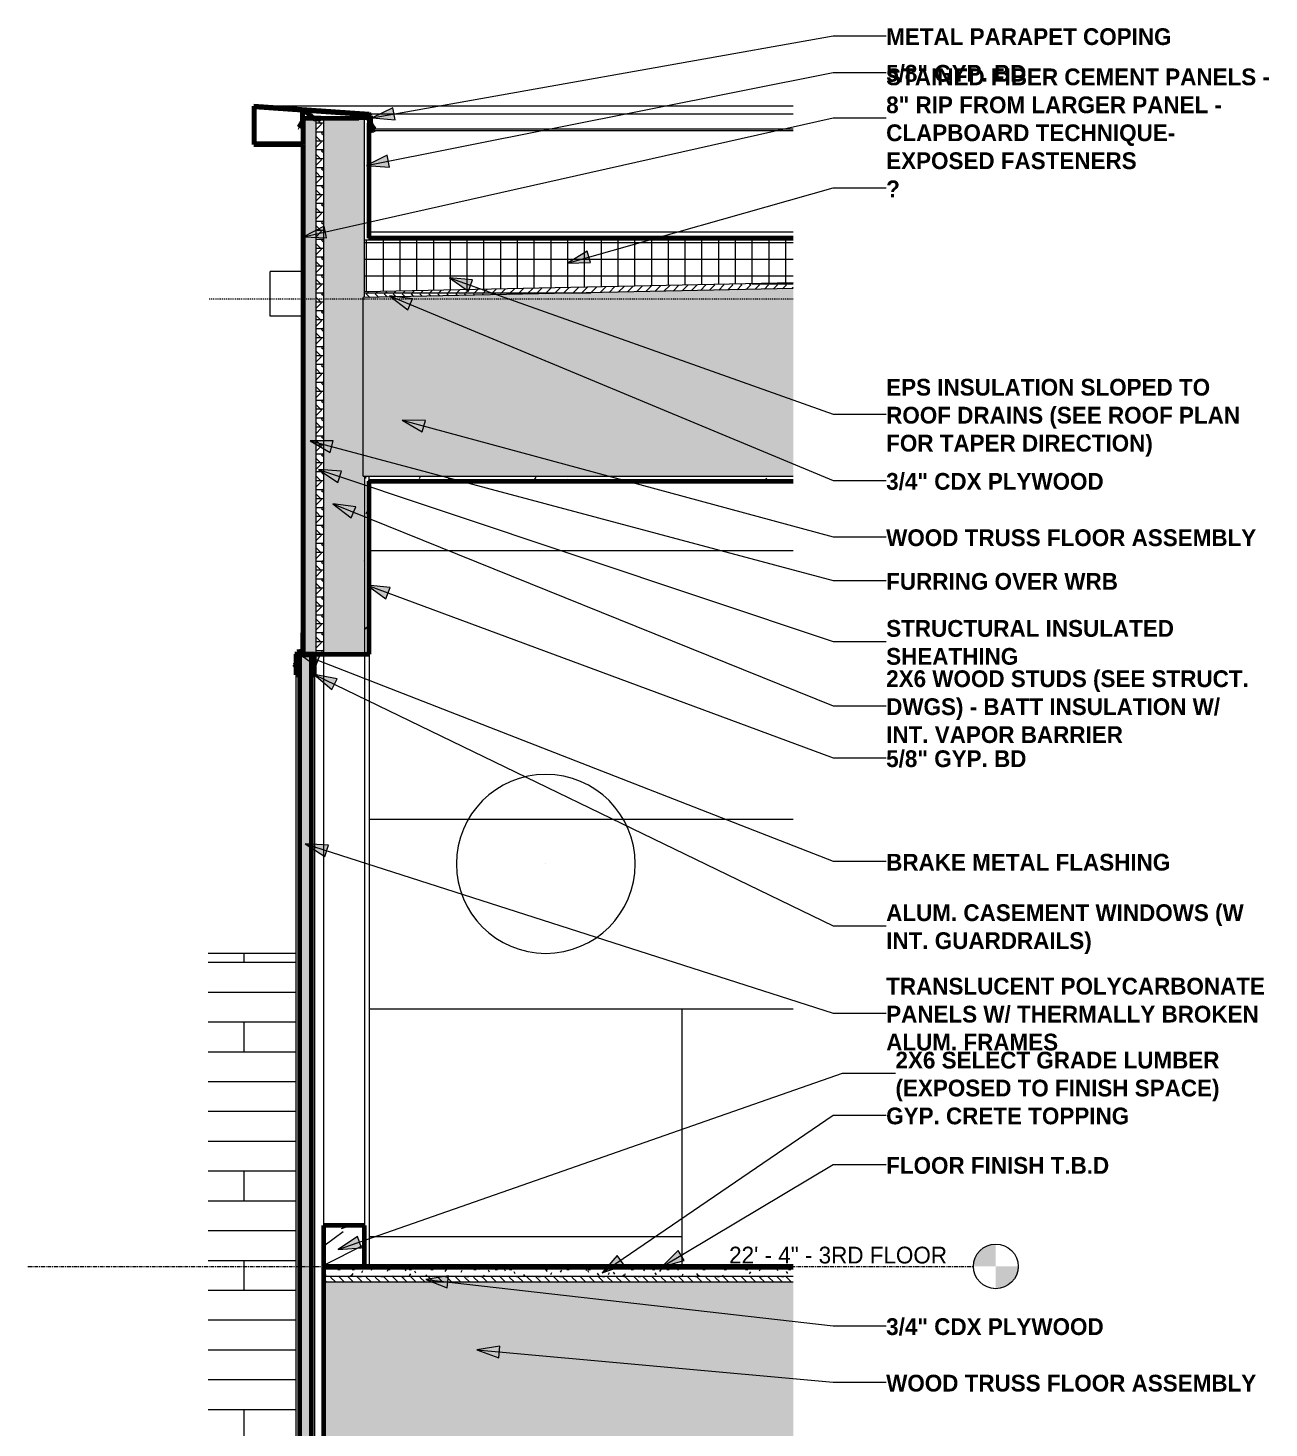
# Model space of a CAD drawing. Header units: inches. Extents: x -3449 to -2631, y -208 to 451.
# Drawn here: x -3126.7 to -2960.2, y 246.3 to 434.2 of the extents above; entities that cross this region are included whole.
import ezdxf

# ---------------------------------------------------------------- set-up
doc = ezdxf.new("R2010")
doc.units = ezdxf.units.IN
doc.header["$MEASUREMENT"] = 0
doc.linetypes.add('Aligning Line 1_8_', pattern=[0.25, 0.125, -0.125])
doc.linetypes.add('Grid Line 1_2_', pattern=[0.875, 0.5, -0.125, 0.125, -0.125])
for name, color, linetype, lineweight in [('0-2', 135, 'Continuous', 9), ('0-4', 50, 'Continuous', 5), ('0-5', 55, 'Continuous', 18), ('A-FLOR-1', 8, 'Continuous', 5), ('A-FLOR-4', 192, 'Continuous', 70), ('A-FLOR-6', 21, 'Continuous', 5), ('A-FLOR-LEVL', 51, 'Continuous', 9), ('A-FLOR-LEVL-1', 51, 'Grid Line 1_2_', 9), ('A-FLOR-MCUT', 51, 'Continuous', 18), ('A-FLOR-PATT-1', 8, 'Continuous', 9), ('A-GENM-1', 135, 'Continuous', 9), ('A-GLAZ-CWMG', 51, 'Continuous', 9), ('A-GLAZ-CWMG-1', 135, 'Continuous', 9), ('A-GLAZ-CWMG-2', 51, 'Continuous', 70), ('A-GLAZ-CWMG-3', 247, 'Continuous', 9), ('A-ROOF', 132, 'Continuous', 18), ('A-ROOF-1', 21, 'Continuous', 5), ('A-ROOF-2', 252, 'Continuous', 18), ('A-ROOF-3', 132, 'Continuous', 70), ('A-ROOF-PATT-1', 132, 'Continuous', 9), ('A-WALL', 113, 'Continuous', 18), ('A-WALL-1', 55, 'Continuous', 18), ('A-WALL-2', 254, 'Continuous', 5), ('A-WALL-3', 8, 'Continuous', 5), ('A-WALL-5', 9, 'Continuous', 9), ('A-WALL-6', 27, 'Continuous', 18), ('A-WALL-7', 113, 'Continuous', 70), ('A-WALL-PATT-1', 135, 'Continuous', 9), ('A-WALL-PATT-2', 111, 'Continuous', 9), ('E-LITE-EQPM-1', 135, 'Continuous', 9), ('G-ANNO-SYMB', 111, 'Aligning Line 1_8_', 9), ('G-ANNO-TEXT', 231, 'Continuous', 9), ('Q-CASE-1', 135, 'Continuous', 9)]:
    doc.layers.add(name, color=color, linetype=linetype, lineweight=lineweight)
doc.styles.add('Century Gothic', font='ufonts.com_century-gothic.ttf', dxfattribs={"height": 2.25})
doc.styles.add('Century Gothic_B', font='GOTHICB.TTF', dxfattribs={"height": 2.25})
pattern_1 = [(0, (-1935.9931, 146.633), (0, 1.2), []), (315, (-1935.9931, 146.633), (1.1992531, 0), [1.696, -1.696]), (45, (-1935.9931, 146.633), (1.1992531, 0), [1.696, -1.696])]
pattern_2 = [(161.57, (-1935.87313, 146.753), (-0.960383694, -0.00039918), [0, -6.83, 0.758, 0]), (18.43, (-1936.11313, 146.753), (-0.960383694, 0.00039918), [0, -6.83, 0.758, 0]), (108.43, (-1935.87313, 146.753), (0.47951018, -2.4005264), [2.276, -5.312]), (71.57, (-1936.11313, 146.753), (0.47951018, 2.4005264), [2.276, -5.312])]
pattern_3 = [(0, (-1935.9931, 146.633), (7.68, 1.92), [0.317, -5.443, 0.317, -5.443, -30.72]), (0, (-1935.9931, 146.633), (7.68, 1.92), [-11.52, 0.317, -11.203, 0.317, -5.443, -13.44]), (0, (-1935.9931, 146.633), (7.68, 1.92), [-28.8, 0.317, -3.523, 0.317, -9.283]), (120, (-1933.1131, 147.593), (-5.5027688, 5.691075), [0.317, -5.443, 0.317, -5.443, -30.72]), (120, (-1933.1131, 147.593), (-5.5027688, 5.691075), [-11.52, 0.317, -11.203, 0.317, -5.443, -13.44]), (120, (-1933.1131, 147.593), (-5.5027688, 5.691075), [-28.8, 0.317, -3.523, 0.317, -9.283]), (240, (-1932.1531, 151.433), (-2.1772312, -7.611075), [0.317, -5.443, 0.317, -5.443, -30.72]), (240, (-1932.1531, 151.433), (-2.1772312, -7.611075), [-11.52, 0.317, -11.203, 0.317, -5.443, -13.44]), (240, (-1932.1531, 151.433), (-2.1772312, -7.611075), [-28.8, 0.317, -3.523, 0.317, -9.283])]
pattern_4 = [(0, (-1935.9931, 146.633), (0, 2.25), []), (90, (-1935.9931, 146.633), (-2.25, 1e-16), [])]

# ---------------------------------------------------------------- blocks, each defined once
blk = doc.blocks.new('OD_CW_Base Cabinet - OD_CW_Base Cabinet-1985825-BUILDING SECTION - EAST_WEST - LOOKING SOUTH - Callout 1')
at = {"layer": 'Q-CASE-1'}
for p, q in [((-12067.71, 170.5), (-12109.71, 170.5)), ((-12109.71, 140), (-12067.71, 140))]:
    blk.add_line(p, q, dxfattribs=at)
blk = doc.blocks.new('OD_CW_Base Cabinet - OD_CW_Base Cabinet-1985826-BUILDING SECTION - EAST_WEST - LOOKING SOUTH - Callout 1')
at = {"layer": 'Q-CASE-1'}
for p in [(-12067.71, 136), (-12052.79, 170.5)]:
    blk.add_line(p, (-12067.71, 170.5), dxfattribs=at)
blk = doc.blocks.new('OD_CW_Upper Cabinet - OD_CW_Upper Cabinet-1985827-BUILDING SECTION - EAST_WEST - LOOKING SOUTH - Callout 1')
at = {"layer": 'Q-CASE-1'}
for p, q in [((-12052.79, 232), (-12109.71, 232)), ((-12109.71, 196), (-12052.79, 196))]:
    blk.add_line(p, q, dxfattribs=at)
blk = doc.blocks.new('CTR - 1st Phase - Unit Layouts_rvt-3-BUILDING SECTION - EAST_WEST - LOOKING SOUTH - Callout 1')
at = {"layer": '0-2'}
for name, p in [('OD_CW_Upper Cabinet - OD_CW_Upper Cabinet-1985827-BUILDING SECTION - EAST_WEST - LOOKING SOUTH - Callout 1', (0, 132)), ('OD_CW_Base Cabinet - OD_CW_Base Cabinet-1985825-BUILDING SECTION - EAST_WEST - LOOKING SOUTH - Callout 1', (0, 132)), ('OD_CW_Base Cabinet - OD_CW_Base Cabinet-1985826-BUILDING SECTION - EAST_WEST - LOOKING SOUTH - Callout 1', (0, 132)), ('OD_CW_Upper Cabinet - OD_CW_Upper Cabinet-1985827-BUILDING SECTION - EAST_WEST - LOOKING SOUTH - Callout 1', (0, 0)), ('OD_CW_Base Cabinet - OD_CW_Base Cabinet-1985825-BUILDING SECTION - EAST_WEST - LOOKING SOUTH - Callout 1', (0, 0)), ('OD_CW_Base Cabinet - OD_CW_Base Cabinet-1985826-BUILDING SECTION - EAST_WEST - LOOKING SOUTH - Callout 1', (0, 0))]:
    blk.add_blockref(name, p, dxfattribs=at)
blk = doc.blocks.new('Studio Light - 120V-1360589-BUILDING SECTION - EAST_WEST - LOOKING SOUTH - Callout 1')
at = {"layer": 'E-LITE-EQPM-1'}
blk.add_line((-12086, 190), (-12086, 190), dxfattribs=at)
blk.add_line((-12086, 190), (-12086, 190), dxfattribs=at)
for start, end in [(0, 180), (180, 360)]:
    blk.add_arc((-12086, 190), 12, start, end, dxfattribs=at)
blk = doc.blocks.new('CTR - 1st Phase - Common Walls_rvt-3-BUILDING SECTION - EAST_WEST - LOOKING SOUTH - Callout 1')
at = {"layer": '0-5'}
for p in [(0, 132), (0, 0)]:
    blk.add_blockref('Studio Light - 120V-1360589-BUILDING SECTION - EAST_WEST - LOOKING SOUTH - Callout 1', p, dxfattribs=at)
blk = doc.blocks.new('Basic Wall _ EXT - FIBER CEMENT - LARGE - ___-2162455-BUILDING SECTION - EAST_WEST - LOOKING SOUTH - Callout 1')
at = {"layer": 'A-WALL-6'}
h = blk.add_hatch(color=256, dxfattribs=at)
h.paths.add_polyline_path([(-12119.55, 348.51), (-12119.53, 348.52), (-12119.53, 348.55), (-12119.55, 348.54), (-12119.62, 348.57), (-12119.63, 348.59), (-12119.64, 348.62), (-12119.63, 348.66), (-12119.53, 348.78), (-12119.53, 348.83), (-12119.66, 348.66), (-12119.67, 348.61), (-12119.62, 348.53), (-12119.62, 348.53), (-12119.55, 348.51)], flags=0)
h.paths.add_polyline_path([(-12119.46, 348.56), (-12119.2, 348.88), (-12119.23, 348.9), (-12119.46, 348.61)], flags=0)
h.paths.add_polyline_path([(-12119.46, 348.86), (-12119.34, 349.02), (-12119.35, 350.06), (-12119.37, 350.06), (-12119.37, 349.02), (-12119.46, 348.9), (-12119.46, 348.89)], flags=0)
h.paths.add_polyline_path([(-12119.37, 350.12), (-12119.34, 350.12), (-12119.34, 350.44), (-12118.59, 350.5), (-12118.59, 353), (-12118.62, 353), (-12118.62, 350.53), (-12119.37, 350.46), (-12119.37, 350.43)], flags=0)
at = {"layer": 'A-WALL-1'}
for centre, start, end in [((-12119.58, 348.62), 140, 230), ((-12119.56, 348.6), 230, 288.2106)]:
    blk.add_arc(centre, 0.0937, start, end, dxfattribs=at)
at = {"layer": 'A-WALL-7'}
for p, q in [((-12118.59, 353), (-12118.62, 353)), ((-12118.62, 353), (-12118.62, 350.53)), ((-12118.59, 350.5), (-12118.59, 353)), ((-12118.62, 350.53), (-12119.37, 350.46)), ((-12119.37, 350.46), (-12119.37, 349.02)), ((-12119.34, 350.44), (-12118.59, 350.5)), ((-12119.34, 349.01), (-12119.34, 350.44)), ((-12119.37, 349.02), (-12119.65, 348.68)), ((-12119.64, 348.55), (-12119.62, 348.53)), ((-12119.63, 348.66), (-12119.34, 349.01)), ((-12119.6, 348.55), (-12119.62, 348.57)), ((-12119.23, 348.9), (-12119.51, 348.56)), ((-12119.48, 348.54), (-12119.2, 348.88)), ((-12119.2, 348.88), (-12119.23, 348.9))]:
    blk.add_line(p, q, dxfattribs=at)
for centre, radius, start, end in [((-12119.58, 348.62), 0.0938, 140, 230), ((-12119.58, 348.62), 0.0625, 140, 230), ((-12119.56, 348.6), 0.0938, 230, 320), ((-12119.56, 348.6), 0.0625, 230, 320)]:
    blk.add_arc(centre, radius, start, end, dxfattribs=at)
blk = doc.blocks.new('Basic Wall _ EXT - FIBER CEMENT - SMALL - ___-2145929-BUILDING SECTION - EAST_WEST - LOOKING SOUTH - Callout 1')
at = {"layer": 'A-WALL-6'}
h = blk.add_hatch(color=256, dxfattribs=at)
h.paths.add_polyline_path([(-12118.59, 418.54), (-12118.6, 418.62), (-12125.07, 418.62), (-12125.07, 423.58), (-12109.71, 422.52), (-12109.61, 422.47), (-12109.57, 422.35), (-12109.56, 421.39), (-12109.56, 421.34), (-12109.52, 421.26), (-12109.1, 420.59), (-12109.24, 420.51), (-12109.32, 420.5), (-12109.38, 420.51), (-12109.65, 420.64), (-12109.68, 420.57), (-12109.38, 420.43), (-12109.28, 420.42), (-12109.17, 420.45), (-12108.98, 420.57), (-12109.48, 421.37), (-12109.49, 421.44), (-12109.5, 422.37), (-12109.56, 422.52), (-12109.71, 422.6), (-12125.15, 423.66), (-12125.15, 418.54), (-12119.02, 418.54)], flags=0)
h.paths.add_polyline_path([(-12109.28, 420.59), (-12109.22, 420.63), (-12109.63, 421.33), (-12109.64, 421.39), (-12109.65, 421.85), (-12109.71, 422.01), (-12109.89, 422.08), (-12111.06, 422.07), (-12111.06, 422), (-12109.71, 422), (-12109.71, 421.3), (-12109.65, 421.19), (-12109.29, 420.6)], flags=0)
h.paths.add_polyline_path([(-12119.05, 420.79), (-12118.62, 421.52), (-12118.6, 421.57), (-12118.59, 421.7), (-12118.59, 422.87), (-12118.49, 423.02), (-12118.3, 422.98), (-12117.15, 422.01), (-12117.14, 422), (-12116.17, 422), (-12116.17, 422.04), (-12117.05, 422.05), (-12117.11, 422.07), (-12117.15, 422.1), (-12118.26, 423.05), (-12118.41, 423.11), (-12118.53, 423.09), (-12118.63, 423), (-12118.67, 422.86), (-12118.68, 421.56), (-12118.74, 421.45), (-12119.12, 420.84)], flags=0)
h.paths.add_polyline_path([(-12110.19, 422.16), (-12110.19, 422.23), (-12111.26, 422.23), (-12111.26, 422.37), (-12109.84, 422.39), (-12109.79, 422.24), (-12109.72, 422.27), (-12109.78, 422.47), (-12111.34, 422.44), (-12111.34, 422.16), (-12110.44, 422.16)], flags=0)
at = {"layer": 'A-WALL-1'}
for p, q in [((-12118.59, 421.63), (-12118.59, 422)), ((-12111.06, 422), (-12110.34, 422)), ((-12110.34, 422), (-12109.89, 422)), ((-12109.72, 421.83), (-12109.72, 421.39)), ((-12118.59, 418.54), (-12118.59, 418.62))]:
    blk.add_line(p, q, dxfattribs=at)
at = {"layer": 'A-WALL-7'}
for p, q in [((-12109.71, 422.6), (-12125.15, 423.66)), ((-12125.15, 423.66), (-12125.15, 418.54)), ((-12125.07, 418.62), (-12125.07, 423.58)), ((-12125.07, 423.58), (-12109.72, 422.52)), ((-12118.67, 422.86), (-12118.67, 421.63)), ((-12118.59, 422), (-12118.59, 422.86)), ((-12118.31, 422.99), (-12117.21, 422.04)), ((-12117.15, 422.1), (-12118.26, 423.05)), ((-12118.71, 421.5), (-12119.12, 420.84)), ((-12119.12, 420.84), (-12119.05, 420.79)), ((-12119.05, 420.79), (-12118.64, 421.45)), ((-12116.17, 422.04), (-12116.99, 422.04)), ((-12116.99, 421.96), (-12116.17, 421.96)), ((-12116.17, 421.96), (-12116.17, 422.04)), ((-12109.78, 422.47), (-12111.34, 422.44)), ((-12111.34, 422.44), (-12111.34, 422.16)), ((-12111.34, 422.16), (-12110.19, 422.16)), ((-12111.26, 422.37), (-12109.84, 422.39)), ((-12111.26, 422.23), (-12111.26, 422.37)), ((-12110.19, 422.23), (-12111.26, 422.23)), ((-12109.89, 422.08), (-12111.06, 422.08)), ((-12111.06, 422.08), (-12111.06, 422)), ((-12110.19, 422.16), (-12110.19, 422.23)), ((-12109.84, 422.39), (-12109.79, 422.24)), ((-12109.79, 422.24), (-12109.72, 422.27)), ((-12109.72, 422.27), (-12109.78, 422.47)), ((-12109.67, 421.22), (-12109.28, 420.59)), ((-12109.64, 421.39), (-12109.64, 421.83)), ((-12109.22, 420.63), (-12109.6, 421.26)), ((-12109.57, 422.35), (-12109.57, 421.44)), ((-12109.52, 421.26), (-12109.09, 420.6)), ((-12109.49, 421.44), (-12109.49, 422.35)), ((-12108.98, 420.57), (-12109.45, 421.3)), ((-12109.65, 420.64), (-12109.68, 420.57)), ((-12109.68, 420.57), (-12109.41, 420.44)), ((-12109.38, 420.51), (-12109.65, 420.64)), ((-12109.28, 420.59), (-12109.22, 420.63)), ((-12109.09, 420.6), (-12109.21, 420.52)), ((-12109.17, 420.45), (-12108.98, 420.57)), ((-12125.15, 418.54), (-12118.59, 418.54)), ((-12118.59, 418.62), (-12125.07, 418.62))]:
    blk.add_line(p, q, dxfattribs=at)
for centre, radius, start, end in [((-12118.42, 422.86), 0.25, 49.2771, 180), ((-12118.42, 422.86), 0.171, 49.2771, 180), ((-12118.92, 421.63), 0.25, 328.2381, 0), ((-12118.92, 421.63), 0.329, 328.2381, 0), ((-12116.99, 422.29), 0.329, 229.2771, 270), ((-12116.99, 422.29), 0.25, 229.2771, 270), ((-12109.89, 421.83), 0.25, 0, 90), ((-12109.89, 421.83), 0.171, 0, 90), ((-12109.74, 422.35), 0.171, 0, 82.4457), ((-12109.39, 421.39), 0.329, 180, 211.4324), ((-12109.74, 422.35), 0.25, 0, 83.0705), ((-12109.39, 421.39), 0.25, 180, 211.4324), ((-12109.24, 421.44), 0.329, 180, 212.826), ((-12109.24, 421.44), 0.25, 180, 212.826), ((-12109.3, 420.67), 0.25, 244.1745, 302.0105), ((-12109.3, 420.67), 0.171, 244.1745, 302.0105)]:
    blk.add_arc(centre, radius, start, end, dxfattribs=at)
blk = doc.blocks.new('Basic Wall _ EXT - FIBER CEMENT - SMALL - ___-2145930-BUILDING SECTION - EAST_WEST - LOOKING SOUTH - Callout 1')
at = {"layer": 'A-WALL-1'}
for p, q in [((-12052.79, 423.66), (-12125.15, 423.66)), ((-12118.27, 423.11), (-12118.42, 423.11)), ((-12118.59, 420.79), (-12119.05, 420.79)), ((-12117.21, 422.04), (-12117.15, 422)), ((-12111.06, 422.04), (-12116.17, 422.04)), ((-12109.83, 422.37), (-12111.26, 422.37)), ((-12110.19, 422.23), (-12109.57, 422.23)), ((-12109.57, 422.16), (-12110.19, 422.16)), ((-12109.57, 422.08), (-12109.89, 422.08)), ((-12109.57, 422.24), (-12109.79, 422.24)), ((-12109.61, 422.47), (-12109.78, 422.47)), ((-12109.57, 422.27), (-12109.72, 422.27)), ((-12052.79, 422.6), (-12109.71, 422.6)), ((-12109.32, 420.64), (-12109.65, 420.64)), ((-12109.3, 420.42), (-12052.79, 420.42)), ((-12109.1, 420.59), (-12109.28, 420.59)), ((-12109.11, 420.63), (-12109.22, 420.63)), ((-12052.79, 420.57), (-12108.98, 420.57))]:
    blk.add_line(p, q, dxfattribs=at)
at = {"layer": 'A-WALL-1', "flags": 128}
for points in [[(-12118.53, 423.09), (-12118.55, 423.07), (-12118.6, 423.03), (-12118.64, 422.98), (-12118.66, 422.92), (-12118.67, 422.86)], [(-12118.26, 423.05), (-12118.31, 423.09), (-12118.37, 423.11), (-12118.43, 423.11), (-12118.5, 423.1), (-12118.52, 423.09)], [(-12118.64, 421.45), (-12118.62, 421.51), (-12118.6, 421.57), (-12118.59, 421.63)], [(-12109.64, 421.83), (-12109.65, 421.89), (-12109.67, 421.95), (-12109.71, 422.01), (-12109.76, 422.05), (-12109.82, 422.07), (-12109.89, 422.08)], [(-12109.49, 422.35), (-12109.5, 422.41), (-12109.52, 422.47), (-12109.56, 422.52), (-12109.6, 422.56), (-12109.65, 422.59), (-12109.71, 422.6)], [(-12109.71, 421.33), (-12109.7, 421.28), (-12109.67, 421.22)], [(-12109.57, 421.44), (-12109.57, 421.38), (-12109.55, 421.32), (-12109.52, 421.26)], [(-12109.41, 420.44), (-12109.35, 420.42), (-12109.29, 420.42), (-12109.23, 420.43), (-12109.17, 420.45)]]:
    blk.add_lwpolyline(points, dxfattribs=at)
blk = doc.blocks.new('Rectangular Mullion - Profile_Polycarbonate_Upper and left-1991638-BUILDING SECTION - EAST_WEST - LOOKING SOUTH - Callout 1')
at = {"layer": 'A-GLAZ-CWMG-3'}
blk.add_hatch(color=256, dxfattribs=at).paths.add_polyline_path([(-12117.09, 347.37), (-12117.03, 347.37), (-12117.03, 350.12), (-12119.53, 350.12), (-12119.53, 347.37), (-12119.03, 347.37), (-12119.03, 347.62), (-12119.09, 347.62), (-12119.09, 347.44), (-12119.46, 347.44), (-12119.46, 350.06), (-12117.09, 350.06), (-12117.09, 347.44), (-12117.39, 347.44), (-12117.39, 347.62), (-12117.45, 347.62), (-12117.45, 347.37)], flags=0)
at = {"layer": 'A-GLAZ-CWMG-2'}
for p, q in [((-12117.03, 350.12), (-12119.53, 350.12)), ((-12119.53, 350.12), (-12119.53, 347.37)), ((-12119.46, 347.44), (-12119.46, 350.06)), ((-12119.46, 350.06), (-12117.09, 350.06)), ((-12117.09, 350.06), (-12117.09, 347.44)), ((-12117.03, 347.37), (-12117.03, 350.12)), ((-12119.03, 347.62), (-12119.09, 347.62)), ((-12119.09, 347.62), (-12119.09, 347.44)), ((-12119.03, 347.37), (-12119.03, 347.62)), ((-12117.39, 347.62), (-12117.45, 347.62)), ((-12117.45, 347.62), (-12117.45, 347.37)), ((-12117.39, 347.44), (-12117.39, 347.62)), ((-12119.53, 347.37), (-12119.03, 347.37)), ((-12119.09, 347.44), (-12119.46, 347.44)), ((-12117.45, 347.37), (-12117.03, 347.37)), ((-12117.09, 347.44), (-12117.39, 347.44))]:
    blk.add_line(p, q, dxfattribs=at)
blk = doc.blocks.new('Rectangular Mullion - Profile_Polycarbonate_Upper and left-1741240-BUILDING SECTION - EAST_WEST - LOOKING SOUTH - Callout 1')
at = {"layer": 'A-GLAZ-CWMG-1'}
for p, q in [((-12119.53, 347.37), (-12119.53, 232.87)), ((-12117.03, 347.37), (-12117.03, 232.87))]:
    blk.add_line(p, q, dxfattribs=at)
blk = doc.blocks.new('Rectangular Mullion - Stud - Base_Head-1769174-BUILDING SECTION - EAST_WEST - LOOKING SOUTH - Callout 1')
at = {"layer": 'A-GLAZ-CWMG'}
h = blk.add_hatch(dxfattribs=at)
h.set_pattern_fill('FP_34', color=256, style=0, pattern_type=2)
h.set_pattern_definition([(216.87, (-10962.396, 152.633), (17.9999786, 12.0000322), [3, -27]), (206.565, (-10958.796, 150.833), (-6.00027, -5.999812), [6.708, -6.708]), (198.435, (-10958.796, 147.833), (-12.000522, -5.9998), [3.795, -15.179])])
h.paths.add_polyline_path([(-12110.34, 268), (-12110.34, 273.5), (-12115.84, 273.5), (-12115.84, 268), (-12111.66, 268)], flags=0)
at = {"layer": 'A-GLAZ-CWMG-2'}
for p, q in [((-12110.34, 273.5), (-12115.84, 273.5)), ((-12115.84, 273.5), (-12115.84, 268)), ((-12110.34, 268), (-12110.34, 273.5)), ((-12115.84, 268), (-12110.34, 268))]:
    blk.add_line(p, q, dxfattribs=at)
blk = doc.blocks.new('Rectangular Mullion - Stud - Vertical-2193576-BUILDING SECTION - EAST_WEST - LOOKING SOUTH - Callout 1')
at = {"layer": 'A-GLAZ-CWMG-1'}
for p, q in [((-12115.84, 350.12), (-12115.84, 273.5)), ((-12110.34, 350.12), (-12110.34, 273.5))]:
    blk.add_line(p, q, dxfattribs=at)
blk = doc.blocks.new('Family1 - SCUPPER-2150811-BUILDING SECTION - EAST_WEST - LOOKING SOUTH - Callout 1')
at = {"layer": 'A-GENM-1'}
for p, q in [((-12122.96, 395.5), (-12122.96, 401.5)), ((-12118.59, 401.5), (-12122.96, 401.5)), ((-12118.59, 395.5), (-12122.96, 395.5))]:
    blk.add_line(p, q, dxfattribs=at)
blk = doc.blocks.new('Level - Level Head - Circle-50818-BUILDING SECTION - EAST_WEST - LOOKING SOUTH - Callout 1')
at = {"layer": 'A-FLOR-LEVL'}
h = blk.add_hatch(color=256, dxfattribs=at)
edge = h.paths.add_edge_path(flags=0)
edge.add_line((-12025.62, 0), (-12028.62, 0))
edge.add_arc((-12025.62, 0), 3, 90, 180, ccw=False)
edge.add_line((-12025.62, 3), (-12025.62, 0))
h = blk.add_hatch(color=256, dxfattribs=at)
edge = h.paths.add_edge_path(flags=0)
edge.add_line((-12025.62, -3), (-12025.62, 0))
edge.add_line((-12025.62, 0), (-12022.62, 0))
edge.add_arc((-12025.62, 0), 3, 270, 360, ccw=False)
blk.add_circle((-12025.62, 0), 3, dxfattribs=at)

msp = doc.modelspace()

# ---------------------------------------------------------------- hatches: boundary and pattern name
at = {"layer": 'A-FLOR-1'}
msp.add_hatch(color=256, dxfattribs=at).paths.add_polyline_path([(-3063.24, 267.62), (-3023.99, 267.62), (-3023.99, 267.87), (-3087.04, 267.87), (-3087.04, 267.62), (-3080.91, 267.62)], flags=0)
at = {"layer": 'A-FLOR-6'}
msp.add_hatch(color=256, dxfattribs=at).paths.add_polyline_path([(-3082.86, 241.87), (-3023.99, 241.87), (-3023.99, 265.87), (-3087.04, 265.87), (-3087.04, 241.87)], flags=0)
at = {"layer": 'A-FLOR-PATT-1'}
h = msp.add_hatch(dxfattribs=at)
h.set_pattern_fill('FP_30', color=256, style=0, pattern_type=2)
h.set_pattern_definition([(0, (-1935.9931, 146.633), (3.84, 0.96), [0.317, -2.563, 0.317, -2.563, -15.36]), (0, (-1935.9931, 146.633), (3.84, 0.96), [-5.76, 0.317, -5.443, 0.317, -2.563, -6.72]), (0, (-1935.9931, 146.633), (3.84, 0.96), [-14.4, 0.317, -1.603, 0.317, -4.483]), (120, (-1934.5531, 147.113), (-2.7513844, 2.84553755), [0.317, -2.563, 0.317, -2.563, -15.36]), (120, (-1934.5531, 147.113), (-2.7513844, 2.84553755), [-5.76, 0.317, -5.443, 0.317, -2.563, -6.72]), (120, (-1934.5531, 147.113), (-2.7513844, 2.84553755), [-14.4, 0.317, -1.603, 0.317, -4.483]), (240, (-1934.0731, 149.033), (-1.0886156, -3.80553755), [0.317, -2.563, 0.317, -2.563, -15.36]), (240, (-1934.0731, 149.033), (-1.0886156, -3.80553755), [-5.76, 0.317, -5.443, 0.317, -2.563, -6.72]), (240, (-1934.0731, 149.033), (-1.0886156, -3.80553755), [-14.4, 0.317, -1.603, 0.317, -4.483])])
h.paths.add_polyline_path([(-3063.24, 266.62), (-3023.99, 266.62), (-3023.99, 267.62), (-3087.04, 267.62), (-3087.04, 266.62), (-3081.54, 266.62)], flags=0)
h = msp.add_hatch(dxfattribs=at)
h.set_pattern_fill('FP_31', color=256, style=0, pattern_type=2)
h.set_pattern_definition(pattern_1)
h.paths.add_polyline_path([(-3023.99, 265.87), (-3023.99, 266.62), (-3087.04, 266.62), (-3087.04, 265.87), (-3038.91, 265.87)], flags=0)
at = {"layer": 'A-ROOF-1'}
msp.add_hatch(color=256, dxfattribs=at).paths.add_polyline_path([(-3081.39, 374), (-3023.99, 374), (-3023.99, 399.2), (-3081.72, 398), (-3081.72, 374), (-3081.54, 374)], flags=0)
at = {"layer": 'A-ROOF-2'}
msp.add_hatch(color=256, dxfattribs=at).paths.add_polyline_path([(-3023.99, 405.7), (-3023.99, 405.95), (-3080.91, 405.95), (-3080.91, 405.7), (-3063.24, 405.7)], flags=0)
at = {"layer": 'A-ROOF-PATT-1'}
h = msp.add_hatch(dxfattribs=at)
h.set_pattern_fill('FP_39', color=256, style=0, pattern_type=2)
h.set_pattern_definition(pattern_4)
h.paths.add_polyline_path([(-3077.95, 402.52), (-3023.99, 402.52), (-3023.99, 405.7), (-3081.54, 405.7), (-3081.54, 402.52), (-3080.91, 402.52)], flags=0)
h = msp.add_hatch(dxfattribs=at)
h.set_pattern_fill('FP_39', color=256, style=0, pattern_type=2)
h.set_pattern_definition(pattern_4)
h.paths.add_polyline_path([(-3081.54, 398.75), (-3023.99, 399.96), (-3023.99, 402.52), (-3081.54, 402.52)], flags=0)
h = msp.add_hatch(dxfattribs=at)
h.set_pattern_fill('FP_31', color=256, style=0, pattern_type=2)
h.set_pattern_definition(pattern_1)
h.paths.add_polyline_path([(-3081.54, 398), (-3023.99, 399.2), (-3023.99, 399.95), (-3081.54, 398.75), (-3081.54, 398.47)], flags=0)
h = msp.add_hatch(dxfattribs=at)
h.set_pattern_fill('FP_29', color=256, style=0, pattern_type=2)
h.set_pattern_definition(pattern_3)
h.paths.add_polyline_path([(-3023.99, 373.37), (-3023.99, 374), (-3080.91, 374), (-3080.91, 373.37), (-3063.24, 373.37)], flags=0)
at = {"layer": 'A-WALL-2'}
h = msp.add_hatch(color=256, dxfattribs=at)
h.paths.add_polyline_path([(-3089.79, 109.75), (-3089.54, 109.75), (-3089.54, 230.12), (-3089.79, 230.12), (-3089.79, 112.03)], flags=0)
h.paths.add_polyline_path([(-3089.79, 350.12), (-3089.54, 350.12), (-3089.54, 350.5), (-3089.79, 350.5)], flags=0)
at = {"layer": 'A-WALL-3'}
for points in [[(-3089.61, 350.5), (-3089.54, 350.5), (-3089.54, 422), (-3089.79, 422), (-3089.79, 350.5)], [(-3088.99, 350.5), (-3088.04, 350.5), (-3088.04, 422), (-3089.54, 422), (-3089.54, 350.5)]]:
    msp.add_hatch(color=256, dxfattribs=at).paths.add_polyline_path(points, flags=0)
h = msp.add_hatch(color=256, dxfattribs=at)
h.paths.add_polyline_path([(-3088.99, 109.75), (-3088.04, 109.75), (-3088.04, 230.12), (-3089.54, 230.12), (-3089.54, 109.75)], flags=0)
h.paths.add_polyline_path([(-3088.22, 350.12), (-3088.04, 350.12), (-3088.04, 350.5), (-3089.54, 350.5), (-3089.54, 350.12), (-3088.29, 350.12)], flags=0)
at = {"layer": 'A-WALL-5'}
msp.add_hatch(color=256, dxfattribs=at).paths.add_polyline_path([(-3090.22, 230.19), (-3088.65, 230.19), (-3088.65, 350.06), (-3090.22, 350.06), (-3090.22, 230.8)], flags=0)
at = {"layer": 'A-WALL-PATT-1'}
h = msp.add_hatch(dxfattribs=at)
h.set_pattern_fill('FP_36', color=256, style=0, pattern_type=2)
h.set_pattern_definition([(0, (-3153.661, 268.8), (0, 4), []), (90, (-3153.661, 268.8), (-8, 8), [4, -28]), (90, (-3137.661, 272.8), (-8, 8), [4, -28])])
h.paths.add_polyline_path([(-3090.72, 230.12), (-3090.72, 310), (-3102.48, 310), (-3102.48, 230.12), (-3092.67, 230.12)], flags=0)
at = {"layer": 'A-WALL-PATT-2'}
h = msp.add_hatch(dxfattribs=at)
h.set_pattern_fill('FP_31', color=256, style=0, pattern_type=2)
h.set_pattern_definition(pattern_1)
h.paths.add_polyline_path([(-3087.04, 350.5), (-3087.04, 422), (-3088.04, 422), (-3088.04, 350.5), (-3087.77, 350.5)], flags=0)
h = msp.add_hatch(dxfattribs=at)
h.set_pattern_fill('FP_32', color=256, style=0, pattern_type=2)
h.set_pattern_definition(pattern_2)
h.paths.add_polyline_path([(-3082.86, 350.5), (-3081.54, 350.5), (-3081.54, 374), (-3081.72, 374), (-3081.72, 398), (-3081.54, 398), (-3081.54, 422), (-3087.04, 422), (-3087.04, 350.5)], flags=0)
h = msp.add_hatch(dxfattribs=at)
h.set_pattern_fill('FP_29', color=256, style=0, pattern_type=2)
h.set_pattern_definition(pattern_3)
h.paths.add_polyline_path([(-3080.91, 350.5), (-3080.91, 374), (-3081.54, 374), (-3081.54, 350.5)], flags=0)
h.paths.add_polyline_path([(-3081.54, 405.7), (-3080.91, 405.7), (-3080.91, 422), (-3081.54, 422), (-3081.54, 405.95)], flags=0)
h = msp.add_hatch(dxfattribs=at)
h.set_pattern_fill('FP_31', color=256, style=0, pattern_type=2)
h.set_pattern_definition(pattern_1)
h.paths.add_polyline_path([(-3088.04, 109.75), (-3087.04, 109.87), (-3087.04, 230.12), (-3088.04, 230.12), (-3088.04, 110.87)], flags=0)
h.paths.add_polyline_path([(-3087.13, 350.12), (-3087.04, 350.12), (-3087.04, 350.5), (-3088.04, 350.5), (-3088.04, 350.12), (-3087.77, 350.12)], flags=0)
h = msp.add_hatch(dxfattribs=at)
h.set_pattern_fill('FP_32', color=256, style=0, pattern_type=2)
h.set_pattern_definition(pattern_2)
h.paths.add_polyline_path([(-3087.02, 134.62), (-3081.54, 134.62), (-3081.54, 230.12), (-3087.04, 230.12), (-3087.04, 134.62)], flags=0)
h.paths.add_polyline_path([(-3081.54, 350.12), (-3081.54, 350.5), (-3087.04, 350.5), (-3087.04, 350.12), (-3082.86, 350.12)], flags=0)
h = msp.add_hatch(dxfattribs=at)
h.set_pattern_fill('FP_29', color=256, style=0, pattern_type=2)
h.set_pattern_definition(pattern_3)
h.paths.add_polyline_path([(-3080.91, 136), (-3080.91, 230.12), (-3081.54, 230.12), (-3081.54, 136)], flags=0)
h.paths.add_polyline_path([(-3081.54, 350.12), (-3080.91, 350.12), (-3080.91, 350.5), (-3081.54, 350.5)], flags=0)
at = {"layer": 'G-ANNO-TEXT'}
for points in [[(-3080.51, 422.12), (-3077.42, 421.85), (-3077.7, 423.43)], [(-3081.27, 415.69), (-3078.17, 415.49), (-3078.49, 417.07)], [(-3089.7, 406.12), (-3086.6, 405.99), (-3086.95, 407.56)], [(-3054.3, 402.62), (-3051.2, 402.67), (-3051.63, 404.21)], [(-3070.12, 400.61), (-3067.56, 398.85), (-3067.02, 400.37)], [(-3078.16, 398.23), (-3075.7, 396.33), (-3075.08, 397.82)], [(-3076.46, 381.52), (-3073.77, 379.96), (-3073.35, 381.51)], [(-3088.83, 378.74), (-3086.14, 377.19), (-3085.73, 378.75)], [(-3087.7, 374.9), (-3085.11, 373.19), (-3084.6, 374.71)], [(-3085.77, 370.29), (-3083.29, 368.42), (-3082.68, 369.91)], [(-3081.17, 359.38), (-3078.64, 357.58), (-3078.08, 359.09)], [(-3090.54, 350.43), (-3088.04, 348.59), (-3087.46, 350.09)], [(-3088.27, 347.43), (-3085.92, 345.4), (-3085.21, 346.84)], [(-3089.46, 324.68), (-3086.85, 323), (-3086.36, 324.53)], [(-3085.04, 270.25), (-3081.94, 270.49), (-3082.47, 272)], [(-3049.63, 267.12), (-3046.7, 268.15), (-3047.6, 269.48)], [(-3041.61, 267.92), (-3038.63, 268.77), (-3039.45, 270.15)], [(-3073.31, 266.26), (-3070.42, 265.12), (-3070.24, 266.72)], [(-3066.43, 256.78), (-3063.51, 255.71), (-3063.37, 257.31)]]:
    msp.add_hatch(color=256, dxfattribs=at).paths.add_polyline_path(points, flags=0)

# ---------------------------------------------------------------- linework, layer by layer
at = {"layer": 'A-FLOR-4'}
for p, q in [((-3023.99, 268), (-3087.04, 268)), ((-3087.04, 268), (-3087.04, 241.87))]:
    msp.add_line(p, q, dxfattribs=at)
at = {"layer": 'A-FLOR-LEVL-1'}
msp.add_line((-3126.67, 268), (-2999.82, 268), dxfattribs=at)
at = {"layer": 'A-FLOR-MCUT'}
for p, q in [((-3023.99, 267.87), (-3087.04, 267.87)), ((-3023.99, 267.62), (-3087.04, 267.62)), ((-3023.99, 266.62), (-3087.04, 266.62)), ((-3023.99, 265.87), (-3087.04, 265.87))]:
    msp.add_line(p, q, dxfattribs=at)
at = {"layer": 'A-ROOF'}
for p, q in [((-3023.99, 406.77), (-3080.91, 406.77)), ((-3023.99, 405.7), (-3081.54, 405.7)), ((-3023.99, 399.2), (-3081.72, 398)), ((-3023.99, 399.95), (-3081.54, 398.75)), ((-3081.72, 374), (-3023.99, 374))]:
    msp.add_line(p, q, dxfattribs=at)
at = {"layer": 'A-ROOF-3'}
for p, q in [((-3023.99, 405.95), (-3080.91, 405.95)), ((-3080.91, 373.37), (-3023.99, 373.37))]:
    msp.add_line(p, q, dxfattribs=at)
at = {"layer": 'A-WALL'}
for p, q in [((-3089.54, 422), (-3089.54, 350.12)), ((-3088.04, 422), (-3088.04, 350.12)), ((-3087.04, 422), (-3087.04, 350.12)), ((-3081.54, 398), (-3081.54, 422)), ((-3080.91, 405.7), (-3080.91, 405.95)), ((-3081.72, 374), (-3081.72, 398)), ((-3081.54, 374), (-3081.54, 350.12)), ((-3080.91, 373.37), (-3080.91, 374)), ((-3089.54, 350.5), (-3089.79, 350.5))]:
    msp.add_line(p, q, dxfattribs=at)
at = {"layer": 'A-WALL-1'}
for p, q in [((-3089.79, 422), (-3089.79, 421.63)), ((-3081.09, 422), (-3082.26, 422)), ((-3080.91, 421.39), (-3080.91, 421.83)), ((-3089.79, 418.62), (-3089.79, 418.54)), ((-3080.91, 350.12), (-3080.91, 268)), ((-3090.72, 310), (-3102.48, 310))]:
    msp.add_line(p, q, dxfattribs=at)
at = {"layer": 'A-WALL-7'}
for p, q in [((-3082.26, 422), (-3089.79, 422)), ((-3089.79, 421.63), (-3089.79, 418.62)), ((-3080.91, 422), (-3081.09, 422)), ((-3080.91, 421.83), (-3080.91, 422)), ((-3080.91, 405.95), (-3080.91, 421.39)), ((-3089.79, 418.54), (-3089.79, 350.12)), ((-3080.91, 350.12), (-3080.91, 373.37)), ((-3088.65, 350.06), (-3090.22, 350.06)), ((-3090.22, 350.06), (-3090.22, 230.19)), ((-3089.79, 350.12), (-3080.91, 350.12)), ((-3088.65, 230.19), (-3088.65, 350.06))]:
    msp.add_line(p, q, dxfattribs=at)
at = {"layer": 'G-ANNO-SYMB'}
msp.add_line((-3023.99, 397.76), (-3102.48, 397.76), dxfattribs=at)
at = {"layer": 'G-ANNO-TEXT'}
for p, q in [((-3080.51, 422.12), (-3018.64, 433.12)), ((-3018.64, 433.12), (-3011.53, 433.12)), ((-3081.27, 415.69), (-3018.64, 428.19)), ((-3018.64, 428.19), (-3011.53, 428.19)), ((-3077.7, 423.43), (-3080.51, 422.12)), ((-3077.42, 421.85), (-3077.7, 423.43)), ((-3089.7, 406.12), (-3018.64, 422.1)), ((-3080.51, 422.12), (-3077.42, 421.85)), ((-3018.64, 422.1), (-3011.53, 422.1)), ((-3078.49, 417.07), (-3081.27, 415.69)), ((-3078.17, 415.49), (-3078.49, 417.07)), ((-3081.27, 415.69), (-3078.17, 415.49)), ((-3054.3, 402.62), (-3018.64, 412.7)), ((-3018.64, 412.7), (-3011.53, 412.7)), ((-3086.95, 407.56), (-3089.7, 406.12)), ((-3089.7, 406.12), (-3086.6, 405.99)), ((-3086.6, 405.99), (-3086.95, 407.56)), ((-3051.63, 404.21), (-3054.3, 402.62)), ((-3051.2, 402.67), (-3051.63, 404.21)), ((-3054.3, 402.62), (-3051.2, 402.67)), ((-3070.12, 400.61), (-3067.56, 398.85)), ((-3067.02, 400.37), (-3070.12, 400.61)), ((-3070.12, 400.61), (-3018.64, 382.33)), ((-3067.56, 398.85), (-3067.02, 400.37)), ((-3078.16, 398.23), (-3075.7, 396.33)), ((-3075.08, 397.82), (-3078.16, 398.23)), ((-3078.16, 398.23), (-3018.64, 373.45)), ((-3075.7, 396.33), (-3075.08, 397.82)), ((-3076.46, 381.52), (-3073.77, 379.96)), ((-3073.35, 381.51), (-3076.46, 381.52)), ((-3076.46, 381.52), (-3018.64, 365.89)), ((-3073.77, 379.96), (-3073.35, 381.51)), ((-3018.64, 382.33), (-3011.53, 382.33)), ((-3085.73, 378.75), (-3088.83, 378.74)), ((-3088.83, 378.74), (-3086.14, 377.19)), ((-3088.83, 378.74), (-3018.64, 360.03)), ((-3086.14, 377.19), (-3085.73, 378.75)), ((-3087.7, 374.9), (-3085.11, 373.19)), ((-3084.6, 374.71), (-3087.7, 374.9)), ((-3087.7, 374.9), (-3018.64, 351.85)), ((-3085.11, 373.19), (-3084.6, 374.71)), ((-3018.64, 373.45), (-3011.53, 373.45)), ((-3085.77, 370.29), (-3083.29, 368.42)), ((-3082.68, 369.91), (-3085.77, 370.29)), ((-3085.77, 370.29), (-3018.64, 343.22)), ((-3083.29, 368.42), (-3082.68, 369.91)), ((-3018.64, 365.89), (-3011.53, 365.89)), ((-3081.17, 359.38), (-3078.64, 357.58)), ((-3078.08, 359.09), (-3081.17, 359.38)), ((-3081.17, 359.38), (-3018.64, 336.24)), ((-3078.64, 357.58), (-3078.08, 359.09)), ((-3018.64, 360.03), (-3011.53, 360.03)), ((-3018.64, 351.85), (-3011.53, 351.85)), ((-3090.54, 350.43), (-3088.04, 348.59)), ((-3087.46, 350.09), (-3090.54, 350.43)), ((-3090.54, 350.43), (-3018.64, 322.35)), ((-3088.04, 348.59), (-3087.46, 350.09)), ((-3088.27, 347.43), (-3085.92, 345.4)), ((-3085.21, 346.84), (-3088.27, 347.43)), ((-3088.27, 347.43), (-3018.64, 313.7)), ((-3085.92, 345.4), (-3085.21, 346.84)), ((-3018.64, 343.22), (-3011.53, 343.22)), ((-3018.64, 336.24), (-3011.53, 336.24)), ((-3089.46, 324.68), (-3086.85, 323)), ((-3086.36, 324.53), (-3089.46, 324.68)), ((-3089.46, 324.68), (-3018.64, 301.97)), ((-3086.85, 323), (-3086.36, 324.53)), ((-3018.64, 322.35), (-3011.53, 322.35)), ((-3018.64, 313.7), (-3011.53, 313.7)), ((-3018.64, 301.97), (-3011.53, 301.97)), ((-3085.04, 270.25), (-3017.39, 293.92)), ((-3017.39, 293.92), (-3010.28, 293.92)), ((-3049.63, 267.12), (-3018.64, 288.3)), ((-3018.64, 288.3), (-3011.53, 288.3)), ((-3041.61, 267.92), (-3018.64, 281.67)), ((-3018.64, 281.67), (-3011.53, 281.67)), ((-3082.47, 272), (-3085.04, 270.25)), ((-3081.94, 270.49), (-3082.47, 272)), ((-3085.04, 270.25), (-3081.94, 270.49)), ((-3047.6, 269.48), (-3049.63, 267.12)), ((-3046.7, 268.15), (-3047.6, 269.48)), ((-3039.45, 270.15), (-3041.61, 267.92)), ((-3041.61, 267.92), (-3038.63, 268.77)), ((-3038.63, 268.77), (-3039.45, 270.15)), ((-3049.63, 267.12), (-3046.7, 268.15)), ((-3070.24, 266.72), (-3073.31, 266.26)), ((-3073.31, 266.26), (-3070.42, 265.12)), ((-3073.31, 266.26), (-3018.64, 260.03)), ((-3070.42, 265.12), (-3070.24, 266.72)), ((-3018.64, 260.03), (-3011.53, 260.03)), ((-3063.37, 257.31), (-3066.43, 256.78)), ((-3066.43, 256.78), (-3063.51, 255.71)), ((-3066.43, 256.78), (-3018.64, 252.46)), ((-3063.51, 255.71), (-3063.37, 257.31)), ((-3018.64, 252.46), (-3011.53, 252.46))]:
    msp.add_line(p, q, dxfattribs=at)

# ---------------------------------------------------------------- block references
at = {"layer": '0-4'}
for name in ['CTR - 1st Phase - Unit Layouts_rvt-3-BUILDING SECTION - EAST_WEST - LOOKING SOUTH - Callout 1', 'CTR - 1st Phase - Common Walls_rvt-3-BUILDING SECTION - EAST_WEST - LOOKING SOUTH - Callout 1']:
    msp.add_blockref(name, (9028.8, 0), dxfattribs=at)
at = {"layer": 'A-FLOR-LEVL'}
msp.add_blockref('Level - Level Head - Circle-50818-BUILDING SECTION - EAST_WEST - LOOKING SOUTH - Callout 1', (9028.8, 268), dxfattribs=at)
at = {"layer": 'A-GENM-1'}
msp.add_blockref('Family1 - SCUPPER-2150811-BUILDING SECTION - EAST_WEST - LOOKING SOUTH - Callout 1', (9028.8, 0), dxfattribs=at)
at = {"layer": 'A-GLAZ-CWMG-1'}
for name in ['Rectangular Mullion - Profile_Polycarbonate_Upper and left-1991638-BUILDING SECTION - EAST_WEST - LOOKING SOUTH - Callout 1', 'Rectangular Mullion - Stud - Vertical-2193576-BUILDING SECTION - EAST_WEST - LOOKING SOUTH - Callout 1', 'Rectangular Mullion - Profile_Polycarbonate_Upper and left-1741240-BUILDING SECTION - EAST_WEST - LOOKING SOUTH - Callout 1', 'Rectangular Mullion - Stud - Base_Head-1769174-BUILDING SECTION - EAST_WEST - LOOKING SOUTH - Callout 1']:
    msp.add_blockref(name, (9028.8, 0), dxfattribs=at)
at = {"layer": 'A-WALL-1'}
for name in ['Basic Wall _ EXT - FIBER CEMENT - SMALL - ___-2145929-BUILDING SECTION - EAST_WEST - LOOKING SOUTH - Callout 1', 'Basic Wall _ EXT - FIBER CEMENT - SMALL - ___-2145930-BUILDING SECTION - EAST_WEST - LOOKING SOUTH - Callout 1', 'Basic Wall _ EXT - FIBER CEMENT - LARGE - ___-2162455-BUILDING SECTION - EAST_WEST - LOOKING SOUTH - Callout 1']:
    msp.add_blockref(name, (9028.8, 0), dxfattribs=at)

# ---------------------------------------------------------------- texts
at = {"layer": 'A-FLOR-LEVL', "insert": (-3032.6, 270.64), "char_height": 2.25, "width": 36.2842, "attachment_point": 1, "style": 'Century Gothic'}
msp.add_mtext('22\' - 4" - 3RD FLOOR', dxfattribs=at)
at = {"layer": 'G-ANNO-TEXT', "char_height": 2.25, "attachment_point": 1, "style": 'Century Gothic_B'}
for s, insert, width in [('METAL PARAPET COPING', (-3011.53, 434.12), 45.5257), ('STAINED FIBER CEMENT PANELS -', (-3011.53, 428.72), 59.3122), ('5/8" GYP. BD', (-3011.53, 429.2), 23.5582), ('8" RIP FROM LARGER PANEL -', (-3011.53, 424.97), 52.8735), ('CLAPBOARD TECHNIQUE-', (-3011.53, 421.22), 46.8892), ('EXPOSED FASTENERS', (-3011.53, 417.47), 37.6477), ('\\fCentury Gothic|b1|i0|c0|p34|;?', (-3011.53, 413.7), 2.1967), ('EPS INSULATION SLOPED TO', (-3011.53, 387.08), 50.0707), ('ROOF DRAINS (SEE ROOF PLAN', (-3011.53, 383.33), 56.5095), ('FOR TAPER DIRECTION)', (-3011.53, 379.58), 41.814), ('3/4" CDX PLYWOOD', (-3011.53, 374.45), 37.0417), ('WOOD TRUSS FLOOR ASSEMBLY', (-3011.53, 366.89), 57.4942), ('FURRING OVER WRB', (-3011.53, 361.03), 36.5115), ('STRUCTURAL INSULATED', (-3011.53, 354.72), 42.7987), ('SHEATHING', (-3011.53, 350.97), 21.0585), ('2X6 WOOD STUDS (SEE STRUCT.', (-3011.53, 347.97), 56.5852), ('DWGS) - BATT INSULATION W/', (-3011.53, 344.22), 54.1612), ('INT. VAPOR BARRIER', (-3011.53, 340.47), 37.1175), ('5/8" GYP. BD', (-3011.53, 337.24), 23.5582), ('BRAKE METAL FLASHING', (-3011.53, 323.35), 43.935), ('ALUM. CASEMENT WINDOWS (W', (-3011.53, 316.58), 58.6305), ('INT. GUARDRAILS)', (-3011.53, 312.83), 32.6482), ('TRANSLUCENT POLYCARBONATE', (-3011.53, 306.72), 59.085), ('PANELS W/ THERMALLY BROKEN', (-3011.53, 302.97), 57.9487), ('ALUM. FRAMES', (-3011.53, 299.22), 27.1942), ('2X6 SELECT GRADE LUMBER', (-3010.28, 296.8), 50.0707), ('(EXPOSED TO FINISH SPACE)', (-3010.28, 293.05), 51.5857), ('GYP. CRETE TOPPING', (-3011.53, 289.31), 38.481), ('FLOOR FINISH T.B.D', (-3011.53, 282.67), 34.6177), ('3/4" CDX PLYWOOD', (-3011.53, 261.04), 37.0417), ('WOOD TRUSS FLOOR ASSEMBLY', (-3011.53, 253.46), 57.4942)]:
    msp.add_mtext(s, dxfattribs=dict(at, insert=insert, width=width))

doc.saveas('drawing.dxf')
